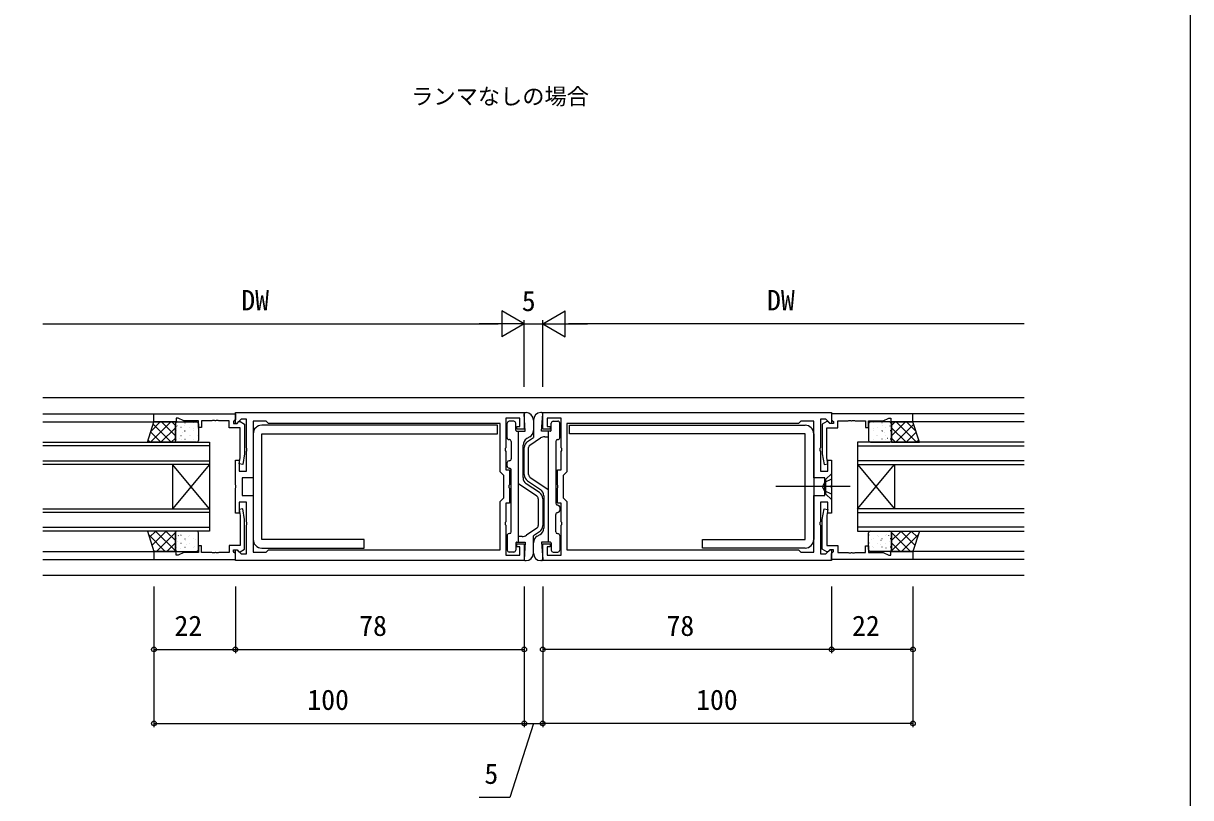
# Model space of a CAD drawing. Units: millimetres, scale not verified. Extents: x -437 to 438, y -681 to 679.
# Drawn here: x 123 to 438.3, y -134.3 to 75 of the extents above; entities that cross this region are included whole.
import ezdxf
from ezdxf.enums import TextEntityAlignment as Align

# ---------------------------------------------------------------- set-up
doc = ezdxf.new("R2010")
doc.units = ezdxf.units.MM
doc.header["$LTSCALE"] = 4
for name, color, linetype in [('0-1_USER1', 3, 'Continuous'), ('0-2_YKK_11', 7, 'Continuous'), ('0-3_YKK_12', 2, 'Continuous'), ('0-4_YKK_13', 4, 'Continuous'), ('0-6_YKK_D', 6, 'Continuous'), ('0-7_YKK_ZWAK', 7, 'Continuous')]:
    doc.layers.add(name, color=color, linetype=linetype)
doc.styles.add('ＭＳ ゴシック', font='')
doc.styles.get('ＭＳ ゴシック').set_extended_font_data('MS Gothic')

msp = doc.modelspace()

# ---------------------------------------------------------------- linework, layer by layer
at = {"layer": '0-2_YKK_11'}
for points in [[(158.3, -30.555), (180.3, -30.555), (180.3, -32.185), (180, -32.485), (179.8, -32.685), (179.8, -33.155), (180.75, -33.155), (181.25, -32.655), (181.588, -32.655), (182.8, -33.355), (182.8, -41.363), (182.292, -44.242), (181.308, -44.068), (181.6, -42.41), (181.6, -34.355), (178.6, -34.355), (178.6, -32.485), (175.808, -32.485), (175.625, -32.365), (175.075, -32.365), (174.892, -32.485), (174.808, -32.485), (174.625, -32.365), (174.075, -32.365), (173.892, -32.485), (171.1, -32.485), (171.1, -34.255), (170.3, -34.255), (170.3, -32.485), (166.365, -32.485), (164.8, -31.755), (164.3, -31.755), (164.3, -32.755), (158.3, -32.755)], [(363.301, -30.555), (341.301, -30.555), (341.301, -32.185), (341.601, -32.485), (341.801, -32.685), (341.801, -33.155), (340.851, -33.155), (340.351, -32.655), (340.014, -32.655), (338.801, -33.355), (338.801, -41.363), (339.309, -44.242), (340.294, -44.068), (340.001, -42.41), (340.001, -34.355), (343.001, -34.355), (343.001, -32.485), (345.793, -32.485), (345.977, -32.365), (346.526, -32.365), (346.71, -32.485), (346.793, -32.485), (346.977, -32.365), (347.526, -32.365), (347.71, -32.485), (350.501, -32.485), (350.501, -34.255), (351.301, -34.255), (351.301, -32.485), (355.236, -32.485), (356.801, -31.755), (357.301, -31.755), (357.301, -32.755), (363.301, -32.755)], [(189.2, -67.355), (251.8, -67.355), (251.8, -54.255), (252.8, -53.255), (252.8, -47.255), (251.8, -46.255), (251.8, -33.155), (189.2, -33.155), (188.6, -32.555), (185.1, -32.555), (185.1, -47.855), (182.1, -47.855), (182.1, -52.655), (185.1, -52.655), (185.1, -67.955), (188.6, -67.955)], [(332.4, -33.155), (269.8, -33.155), (269.8, -46.255), (268.8, -47.255), (268.8, -53.255), (269.8, -54.255), (269.8, -67.355), (332.4, -67.355), (333, -67.955), (336.5, -67.955), (336.5, -52.655), (339.5, -52.655), (339.5, -47.855), (336.5, -47.855), (336.5, -32.555), (333, -32.555)], [(158.3, -69.955), (180.3, -69.955), (180.3, -68.325), (180, -68.025), (179.8, -67.825), (179.8, -67.355), (180.75, -67.355), (181.25, -67.855), (181.588, -67.855), (182.8, -67.155), (182.8, -59.147), (182.292, -56.268), (181.308, -56.442), (181.6, -58.1), (181.6, -66.155), (178.6, -66.155), (178.6, -68.025), (175.808, -68.025), (175.625, -68.145), (175.075, -68.145), (174.892, -68.025), (174.808, -68.025), (174.625, -68.145), (174.075, -68.145), (173.892, -68.025), (171.1, -68.025), (171.1, -66.255), (170.3, -66.255), (170.3, -68.025), (166.365, -68.025), (164.8, -68.755), (164.3, -68.755), (164.3, -67.755), (158.3, -67.755)], [(363.301, -69.955), (341.301, -69.955), (341.301, -68.325), (341.601, -68.025), (341.801, -67.825), (341.801, -67.355), (340.851, -67.355), (340.351, -67.855), (340.014, -67.855), (338.801, -67.155), (338.801, -59.147), (339.309, -56.268), (340.294, -56.442), (340.001, -58.1), (340.001, -66.155), (343.001, -66.155), (343.001, -68.025), (345.793, -68.025), (345.977, -68.145), (346.526, -68.145), (346.71, -68.025), (346.793, -68.025), (346.977, -68.145), (347.526, -68.145), (347.71, -68.025), (350.501, -68.025), (350.501, -66.255), (351.301, -66.255), (351.301, -68.025), (355.236, -68.025), (356.801, -68.755), (357.301, -68.755), (357.301, -67.755), (363.301, -67.755)]]:
    msp.add_lwpolyline(points, close=True, dxfattribs=at)
for points in [[(180.3, -30.255), (258.3, -30.255), (258.3, -34.755), (256.3, -34.755), (256.3, -33.955), (257.1, -33.955), (257.1, -31.755), (253.3, -31.755), (253.3, -39.797), (253.18, -39.98), (253.18, -40.53), (253.3, -40.713), (253.3, -45.755), (254.3, -45.755), (254.3, -49.797), (254.18, -49.98), (254.18, -50.53), (254.3, -50.713), (254.3, -54.755), (253.3, -54.755), (253.3, -59.797), (253.18, -59.98), (253.18, -60.53), (253.3, -60.713), (253.3, -68.755), (257.1, -68.755), (257.1, -66.555), (256.3, -66.555), (256.3, -65.755), (258.3, -65.755), (258.3, -70.255), (180.3, -70.255), (180.3, -67.454), (180.67, -67.301), (181.824, -68.455), (183.3, -68.455), (183.3, -60.713), (183.42, -60.53), (183.42, -59.98), (183.3, -59.797)], [(183.3, -59.797), (183.3, -54.455), (181.3, -54.455), (181.3, -57.455), (180.3, -57.455), (180.3, -50.713), (180.42, -50.53), (180.42, -49.98), (180.3, -49.797), (180.3, -43.055), (181.3, -43.055), (181.3, -46.055), (183.3, -46.055), (183.3, -40.713), (183.42, -40.53), (183.42, -39.98), (183.3, -39.797), (183.3, -32.055), (181.824, -32.055), (180.67, -33.209), (180.3, -33.055), (180.3, -30.255)], [(341.3, -70.255), (263.3, -70.255), (263.3, -65.755), (265.3, -65.755), (265.3, -66.555), (264.5, -66.555), (264.5, -68.755), (268.3, -68.755), (268.3, -60.713), (268.42, -60.53), (268.42, -59.98), (268.3, -59.797), (268.3, -54.755), (267.3, -54.755), (267.3, -50.713), (267.42, -50.53), (267.42, -49.98), (267.3, -49.797), (267.3, -45.755), (268.3, -45.755), (268.3, -40.713), (268.42, -40.53), (268.42, -39.98), (268.3, -39.797), (268.3, -31.755), (264.5, -31.755), (264.5, -33.955), (265.3, -33.955), (265.3, -34.755), (263.3, -34.755), (263.3, -30.255), (341.3, -30.255), (341.3, -33.055), (340.93, -33.209), (339.776, -32.055), (338.3, -32.055), (338.3, -39.797), (338.18, -39.98), (338.18, -40.53), (338.3, -40.713)], [(338.3, -40.713), (338.3, -46.055), (340.3, -46.055), (340.3, -43.055), (341.3, -43.055), (341.3, -49.797), (341.18, -49.98), (341.18, -50.53), (341.3, -50.713), (341.3, -57.455), (340.3, -57.455), (340.3, -54.455), (338.3, -54.455), (338.3, -59.797), (338.18, -59.98), (338.18, -60.53), (338.3, -60.713), (338.3, -68.455), (339.776, -68.455), (340.93, -67.301), (341.3, -67.454), (341.3, -70.255)]]:
    msp.add_lwpolyline(points, dxfattribs=at)
at = {"layer": '0-3_YKK_12'}
for p, q in [((393.3, -26.255), (128.3, -26.255)), ((128.3, -30.555), (180.3, -30.555)), ((393.3, -30.555), (341.3, -30.555)), ((128.3, -32.755), (158.3, -32.755)), ((393.3, -32.755), (363.3, -32.755)), ((128.3, -38.255), (173.3, -38.255)), ((173.3, -39.255), (128.3, -39.255)), ((173.3, -38.255), (173.3, -44.255)), ((393.3, -38.255), (348.3, -38.255)), ((348.3, -38.255), (348.3, -44.255)), ((348.3, -39.255), (393.3, -39.255)), ((128.3, -43.255), (173.3, -43.255)), ((393.3, -43.255), (348.3, -43.255)), ((173.3, -44.255), (128.3, -44.255)), ((163.3, -44.255), (163.3, -56.255)), ((173.3, -44.255), (163.3, -56.255)), ((173.3, -56.255), (163.3, -44.255)), ((173.3, -44.255), (173.3, -56.255)), ((348.3, -44.255), (393.3, -44.255)), ((348.3, -44.255), (348.3, -56.255)), ((348.3, -44.255), (358.3, -56.255)), ((348.3, -56.255), (358.3, -44.255)), ((358.3, -44.255), (358.3, -56.255)), ((128.3, -56.255), (173.3, -56.255)), ((173.3, -56.255), (173.3, -62.255)), ((393.3, -56.255), (348.3, -56.255)), ((348.3, -56.255), (348.3, -62.255)), ((173.3, -57.255), (128.3, -57.255)), ((348.3, -57.255), (393.3, -57.255)), ((128.3, -61.255), (173.3, -61.255)), ((173.3, -62.255), (128.3, -62.255)), ((393.3, -61.255), (348.3, -61.255)), ((348.3, -62.255), (393.3, -62.255)), ((128.3, -67.755), (158.3, -67.755)), ((393.3, -67.755), (363.3, -67.755)), ((128.3, -69.955), (180.3, -69.955)), ((393.3, -69.955), (341.3, -69.955)), ((393.3, -74.255), (128.3, -74.255))]:
    msp.add_line(p, q, dxfattribs=at)
at = {"layer": '0-4_YKK_13'}
for p, q in [((258.6, -30.255), (258.8, -30.255)), ((263, -30.255), (262.8, -30.255)), ((263, -35.255), (263.3, -30.574)), ((162.835, -32.755), (157.335, -38.255)), ((160.006, -32.755), (157.514, -35.247)), ((158.102, -33.384), (162.972, -38.255)), ((164.085, -34.333), (160.163, -38.255)), ((160.301, -32.755), (164.085, -36.539)), ((163.129, -32.755), (164.085, -33.71)), ((164.085, -37.755), (164.085, -33.255)), ((164.38, -32.97), (164.417, -32.97)), ((164.504, -32.936), (164.512, -32.938)), ((164.515, -33.853), (164.578, -33.894)), ((164.585, -32.755), (169.8, -32.755)), ((165.591, -34.181), (165.629, -34.181)), ((166.562, -33.664), (166.569, -33.667)), ((166.66, -32.97), (166.697, -32.97)), ((167.871, -34.181), (167.909, -34.181)), ((168.902, -34.493), (168.909, -34.495)), ((168.94, -32.97), (168.977, -32.97)), ((170.134, -34.634), (170.197, -34.675)), ((170.151, -34.181), (170.189, -34.181)), ((170.3, -33.255), (170.3, -37.755)), ((253.7, -37.055), (253.7, -33.055)), ((255.5, -32.555), (254.2, -32.555)), ((256, -34.955), (256, -33.055)), ((260.8, -32.255), (260.8, -36.955)), ((260.8, -32.255), (260.8, -35.097)), ((265.6, -34.955), (265.6, -33.055)), ((266.1, -32.555), (267.4, -32.555)), ((267.9, -37.055), (267.9, -33.055)), ((351.301, -33.255), (351.301, -37.755)), ((351.467, -34.634), (351.405, -34.675)), ((351.45, -34.181), (351.413, -34.181)), ((357.017, -32.755), (351.801, -32.755)), ((352.661, -32.97), (352.624, -32.97)), ((352.7, -34.493), (352.693, -34.495)), ((353.73, -34.181), (353.693, -34.181)), ((354.941, -32.97), (354.904, -32.97)), ((355.04, -33.664), (355.033, -33.667)), ((356.01, -34.181), (355.973, -34.181)), ((357.086, -33.853), (357.024, -33.894)), ((357.097, -32.936), (357.09, -32.938)), ((357.221, -32.97), (357.184, -32.97)), ((361.301, -32.755), (357.517, -36.539)), ((358.472, -32.755), (357.517, -33.71)), ((357.517, -37.755), (357.517, -33.255)), ((357.517, -34.333), (361.438, -38.255)), ((363.5, -33.384), (358.629, -38.255)), ((358.767, -32.755), (364.267, -38.255)), ((361.595, -32.755), (364.087, -35.247)), ((156.746, -37.685), (157.316, -38.255)), ((157.424, -35.535), (160.144, -38.255)), ((164.085, -37.162), (162.992, -38.255)), ((164.38, -35.212), (164.417, -35.212)), ((164.38, -37.455), (164.417, -37.455)), ((165.178, -37.23), (165.241, -37.272)), ((165.591, -36.424), (165.629, -36.424)), ((165.628, -37.595), (165.635, -37.597)), ((166.113, -35.636), (166.12, -35.638)), ((166.532, -35.188), (166.595, -35.229)), ((166.66, -35.212), (166.697, -35.212)), ((166.66, -37.455), (166.697, -37.455)), ((167.871, -36.424), (167.909, -36.424)), ((168.17, -36.364), (168.177, -36.367)), ((168.94, -35.212), (168.977, -35.212)), ((168.94, -37.455), (168.977, -37.455)), ((170.151, -36.424), (170.189, -36.424)), ((185.1, -35.955), (185.1, -64.555)), ((254.3, -37.555), (254.2, -37.555)), ((256.8, -65.255), (256.8, -35.255)), ((259.792, -36.834), (259.008, -37.282)), ((259.177, -38.057), (260.8, -36.955)), ((259.851, -39.052), (262.719, -37.101)), ((265.3, -35.255), (263, -35.255)), ((263.844, -36.755), (264.8, -36.755)), ((264.8, -35.255), (264.8, -65.255)), ((267.3, -37.555), (267.4, -37.555)), ((336.5, -35.955), (336.5, -64.555)), ((351.45, -36.424), (351.413, -36.424)), ((352.661, -35.212), (352.624, -35.212)), ((352.661, -37.455), (352.624, -37.455)), ((353.432, -36.364), (353.425, -36.367)), ((353.73, -36.424), (353.693, -36.424)), ((354.941, -35.212), (354.904, -35.212)), ((354.941, -37.455), (354.904, -37.455)), ((355.069, -35.188), (355.007, -35.229)), ((355.489, -35.636), (355.482, -35.638)), ((355.973, -37.595), (355.966, -37.597)), ((356.01, -36.424), (355.973, -36.424)), ((356.423, -37.23), (356.361, -37.272)), ((357.221, -35.212), (357.184, -35.212)), ((357.221, -37.455), (357.184, -37.455)), ((357.517, -37.162), (358.61, -38.255)), ((364.178, -35.535), (361.457, -38.255)), ((364.856, -37.685), (364.286, -38.255)), ((169.8, -38.255), (164.585, -38.255)), ((254.8, -38.055), (254.8, -42.755)), ((258, -47.799), (258, -39.019)), ((258.301, -46.993), (258.3, -39.711)), ((259.501, -46.996), (259.5, -39.713)), ((266.8, -38.055), (266.8, -54.755)), ((351.801, -38.255), (357.017, -38.255)), ((253.7, -44.755), (253.7, -43.755)), ((254.3, -43.255), (254.2, -43.255)), ((254.2, -45.255), (254.3, -45.255)), ((254.8, -62.455), (254.8, -45.755)), ((341.3, -46.755), (339.8, -48.255)), ((261.749, -52.852), (256.8, -49.486)), ((262.423, -51.863), (258.876, -49.453)), ((259.177, -48.647), (262.724, -51.057)), ((259.851, -47.658), (264.8, -51.024)), ((346.3, -50.255), (326.3, -50.255)), ((262.1, -53.513), (262.1, -60.796)), ((263.3, -53.517), (263.3, -60.798)), ((263.6, -52.711), (263.6, -61.491)), ((267.401, -55.255), (267.3, -55.255)), ((267.901, -55.755), (267.901, -56.755)), ((266.8, -62.455), (266.8, -57.755)), ((267.3, -57.255), (267.401, -57.255)), ((158.791, -62.255), (157.099, -63.946)), ((161.619, -62.255), (157.777, -66.097)), ((158.688, -62.255), (164.085, -67.652)), ((164.085, -62.618), (158.948, -67.755)), ((161.517, -62.255), (164.085, -64.823)), ((164.085, -62.755), (164.085, -67.255)), ((169.8, -62.255), (164.585, -62.255)), ((170.3, -67.255), (170.3, -62.755)), ((254.3, -62.955), (254.2, -62.955)), ((261.75, -61.458), (258.881, -63.409)), ((262.423, -62.453), (260.8, -63.555)), ((267.3, -62.955), (267.4, -62.955)), ((351.301, -67.255), (351.301, -62.755)), ((351.801, -62.255), (357.017, -62.255)), ((362.913, -62.255), (357.517, -67.652)), ((360.085, -62.255), (357.517, -64.823)), ((357.517, -62.618), (362.654, -67.755)), ((357.517, -62.755), (357.517, -67.255)), ((359.982, -62.255), (363.824, -66.097)), ((362.811, -62.255), (364.502, -63.946)), ((156.892, -63.287), (161.36, -67.755)), ((164.085, -65.446), (161.776, -67.755)), ((164.38, -64.365), (164.417, -64.365)), ((164.724, -64.974), (164.731, -64.976)), ((164.866, -63.469), (164.929, -63.51)), ((165.456, -63.102), (165.463, -63.105)), ((165.591, -63.334), (165.629, -63.334)), ((165.591, -65.576), (165.629, -65.576)), ((166.66, -64.365), (166.697, -64.365)), ((166.883, -64.804), (166.946, -64.845)), ((167.064, -65.803), (167.071, -65.805)), ((167.548, -63.843), (167.555, -63.846)), ((167.871, -63.334), (167.909, -63.334)), ((167.871, -65.576), (167.909, -65.576)), ((168.94, -64.365), (168.977, -64.365)), ((169.606, -64.572), (169.613, -64.575)), ((170.151, -63.334), (170.189, -63.334)), ((170.151, -65.576), (170.189, -65.576)), ((253.7, -63.455), (253.7, -67.455)), ((256, -65.555), (256, -67.455)), ((256.3, -65.255), (258.6, -65.255)), ((257.756, -63.755), (256.8, -63.755)), ((258.6, -65.255), (258.301, -69.936)), ((260.8, -68.255), (260.8, -63.555)), ((260.8, -68.255), (260.8, -65.412)), ((261.808, -63.676), (262.593, -63.228)), ((265.6, -65.555), (265.6, -67.455)), ((267.9, -63.455), (267.9, -67.455)), ((351.45, -63.334), (351.413, -63.334)), ((351.45, -65.576), (351.413, -65.576)), ((351.996, -64.572), (351.989, -64.575)), ((352.661, -64.365), (352.624, -64.365)), ((353.73, -63.334), (353.693, -63.334)), ((353.73, -65.576), (353.693, -65.576)), ((354.053, -63.843), (354.046, -63.846)), ((354.538, -65.803), (354.531, -65.805)), ((354.719, -64.804), (354.656, -64.845)), ((354.941, -64.365), (354.904, -64.365)), ((356.01, -63.334), (355.973, -63.334)), ((356.01, -65.576), (355.973, -65.576)), ((356.146, -63.102), (356.139, -63.105)), ((356.735, -63.469), (356.673, -63.51)), ((356.878, -64.974), (356.871, -64.976)), ((357.221, -64.365), (357.184, -64.365)), ((357.517, -65.446), (359.825, -67.755)), ((364.71, -63.287), (360.242, -67.755)), ((158.194, -67.417), (158.531, -67.755)), ((164.274, -66.946), (164.282, -66.948)), ((164.38, -66.607), (164.417, -66.607)), ((164.585, -67.755), (169.8, -67.755)), ((165.529, -66.846), (165.592, -66.888)), ((166.332, -67.674), (166.339, -67.677)), ((166.66, -66.607), (166.697, -66.607)), ((168.94, -66.607), (168.977, -66.607)), ((169.156, -66.544), (169.163, -66.546)), ((255.5, -67.955), (254.2, -67.955)), ((266.1, -67.955), (267.4, -67.955)), ((357.017, -67.755), (351.801, -67.755)), ((352.445, -66.544), (352.438, -66.546)), ((352.661, -66.607), (352.624, -66.607)), ((354.941, -66.607), (354.904, -66.607)), ((355.27, -67.674), (355.263, -67.677)), ((356.072, -66.846), (356.01, -66.888)), ((357.221, -66.607), (357.184, -66.607)), ((357.327, -66.946), (357.32, -66.948)), ((363.408, -67.417), (363.07, -67.755)), ((258.6, -70.255), (258.8, -70.255)), ((263, -70.255), (262.8, -70.255))]:
    msp.add_line(p, q, dxfattribs=at)
for points in [[(256.3, -35.255), (258.6, -35.255), (258.301, -30.574)], [(215.1, -64.555), (187.4, -64.555), (187.4, -35.955), (251.1, -35.955), (251.1, -33.655), (187.4, -33.655)], [(306.5, -64.555), (334.2, -64.555), (334.2, -35.955), (270.5, -35.955), (270.5, -33.655), (334.2, -33.655)], [(341.3, -46.755), (341.3, -53.755), (339.8, -52.255), (339.8, -48.255)], [(341.3, -48.205), (339.444, -49.11), (338.836, -50.255)], [(341.3, -52.305), (339.444, -51.4), (338.836, -50.255)], [(187.4, -66.855), (215.1, -66.855), (215.1, -64.555)], [(265.3, -65.255), (263, -65.255), (263.3, -69.935)], [(334.2, -66.855), (306.5, -66.855), (306.5, -64.555)]]:
    msp.add_lwpolyline(points, dxfattribs=at)
for points in [[(158.3, -32.755), (164.085, -32.755), (164.085, -38.255), (156.566, -38.255)], [(363.301, -32.755), (357.517, -32.755), (357.517, -38.255), (365.035, -38.255)], [(158.3, -67.755), (164.085, -67.755), (164.085, -62.255), (156.566, -62.255)], [(363.301, -67.755), (357.517, -67.755), (357.517, -62.255), (365.035, -62.255)]]:
    msp.add_lwpolyline(points, close=True, dxfattribs=at)
for centre, radius, start, end in [((258.6, -30.555), 0.3, 90, 183.65976), ((258.8, -32.255), 2, 360, 90), ((262.8, -32.255), 2, 90, 180), ((263, -30.555), 0.3, 356.34024, 90), ((164.585, -33.255), 0.5, 90, 180), ((169.8, -33.255), 0.5, 0, 90), ((187.4, -35.955), 2.3, 90, 180), ((254.2, -33.055), 0.5, 89.99641, 179.99641), ((255.5, -33.055), 0.5, 359.99641, 89.99641), ((266.1, -33.055), 0.5, 90.00359, 180.00359), ((267.4, -33.055), 0.5, 0.00359, 90.00359), ((334.2, -35.955), 2.3, 360, 90), ((351.801, -33.255), 0.5, 90, 180), ((357.017, -33.255), 0.5, 0, 90), ((164.585, -37.755), 0.5, 180, 270), ((169.8, -37.755), 0.5, 270, 0), ((254.2, -37.055), 0.5, 179.99641, 270), ((254.3, -38.055), 0.5, 360, 89.99997), ((256.3, -34.955), 0.3, 179.99641, 270), ((260, -39.019), 2, 119.74538, 180), ((258.8, -35.097), 2, 299.74538, 360), ((263.844, -38.755), 2, 90, 124.21613), ((265.3, -34.955), 0.3, 270, 0.00359), ((267.3, -38.055), 0.5, 90, 180), ((267.4, -37.055), 0.5, 270, 0.00359), ((351.801, -37.755), 0.5, 180, 270), ((357.017, -37.755), 0.5, 270, 0), ((260.3, -39.711), 2, 124.16806, 180.00289), ((260.3, -39.713), 0.8, 124.21613, 180.00289), ((254.2, -43.755), 0.5, 89.99641, 179.99641), ((254.3, -42.755), 0.5, 269.99641, 360), ((254.2, -44.755), 0.5, 179.99641, 269.99641), ((254.3, -45.755), 0.5, 0, 89.97137), ((260.301, -46.992), 2, 180.00289, 235.81101), ((260.301, -46.996), 0.8, 180.00289, 235.78387), ((260, -47.799), 2, 180, 235.81101), ((261.3, -53.513), 0.8, 0.00289, 55.78387), ((261.3, -53.517), 2, 0.00289, 55.81101), ((261.6, -52.711), 2, 0, 55.81101), ((267.3, -54.755), 0.5, 180, 269.97137), ((267.401, -55.755), 0.5, 359.99641, 89.99641), ((267.3, -57.755), 0.5, 89.99641, 180), ((267.401, -56.755), 0.5, 269.99641, 359.99641), ((164.585, -62.755), 0.5, 90, 180), ((169.8, -62.755), 0.5, 0, 90), ((254.2, -63.455), 0.5, 90, 180.00359), ((254.3, -62.455), 0.5, 270, 0), ((261.3, -60.797), 0.8, 304.21613, 0.00289), ((261.3, -60.799), 2, 304.16806, 0.00289), ((261.6, -61.491), 2, 299.74538, 0), ((267.3, -62.455), 0.5, 180, 269.99997), ((267.4, -63.455), 0.5, 359.99641, 90), ((351.801, -62.755), 0.5, 90, 180), ((357.017, -62.755), 0.5, 0, 90), ((187.4, -64.555), 2.3, 180, 270), ((256.3, -65.555), 0.3, 90, 180.00359), ((257.756, -61.755), 2, 270, 304.21613), ((262.8, -65.412), 2, 119.74538, 180), ((265.3, -65.555), 0.3, 359.99641, 90), ((334.2, -64.555), 2.3, 270, 360), ((164.585, -67.255), 0.5, 180, 270), ((169.8, -67.255), 0.5, 270, 0), ((254.2, -67.455), 0.5, 180.00359, 270.00359), ((255.5, -67.455), 0.5, 270.00359, 0.00359), ((258.8, -68.255), 2, 270, 0), ((262.8, -68.255), 2, 180, 270), ((266.1, -67.455), 0.5, 179.99641, 269.99641), ((267.4, -67.455), 0.5, 269.99641, 359.99641), ((351.801, -67.255), 0.5, 180, 270), ((357.017, -67.255), 0.5, 270, 0), ((258.6, -69.955), 0.3, 176.34024, 270), ((263, -69.955), 0.3, 270, 3.65976)]:
    msp.add_arc(centre, radius, start, end, dxfattribs=at)
at = {"layer": '0-6_YKK_D'}
for p, q in [((258.3, -6.255), (252.238, -2.755)), ((252.238, -2.755), (252.238, -9.755)), ((263.3, -6.255), (269.362, -2.755)), ((269.362, -9.755), (269.362, -2.755)), ((128.3, -6.255), (251.3, -6.255)), ((258.3, -6.255), (246.176, -6.255)), ((258.3, -6.255), (252.238, -9.755)), ((258.3, -23.255), (258.3, -5.255)), ((258.3, -23.255), (258.3, -5.255)), ((258.3, -6.255), (263.3, -6.255)), ((263.3, -23.255), (263.3, -5.255)), ((263.3, -23.255), (263.3, -5.255)), ((263.3, -6.255), (269.362, -9.755)), ((263.3, -6.255), (275.424, -6.255)), ((393.3, -6.255), (270.3, -6.255)), ((158.3, -77.255), (158.3, -95.255)), ((158.3, -77.255), (158.3, -115.255)), ((180.3, -77.255), (180.3, -95.255)), ((180.3, -77.255), (180.3, -95.255)), ((258.3, -77.255), (258.3, -95.255)), ((258.3, -77.255), (258.3, -115.255)), ((258.3, -77.255), (258.3, -115.255)), ((263.3, -77.255), (263.3, -95.255)), ((263.3, -77.255), (263.3, -115.255)), ((263.3, -77.255), (263.3, -115.255)), ((341.3, -77.255), (341.3, -95.255)), ((341.3, -77.255), (341.3, -95.255)), ((363.3, -77.255), (363.3, -95.255)), ((363.3, -77.255), (363.3, -115.255)), ((158.3, -94.255), (180.3, -94.255)), ((180.3, -94.255), (258.3, -94.255)), ((341.3, -94.255), (263.3, -94.255)), ((363.3, -94.255), (341.3, -94.255)), ((158.3, -114.255), (258.3, -114.255)), ((258.3, -114.255), (263.3, -114.255)), ((363.3, -114.255), (263.3, -114.255))]:
    msp.add_line(p, q, dxfattribs=at)
msp.add_lwpolyline([(260.8, -114.255), (254.453, -134.255), (246.106, -134.255)], dxfattribs=at)
for centre in [(158.3, -94.255), (180.3, -94.255), (180.3, -94.255), (258.3, -94.255), (263.3, -94.255), (341.3, -94.255), (341.3, -94.255), (363.3, -94.255), (158.3, -114.255), (258.3, -114.255), (258.3, -114.255), (263.3, -114.255), (263.3, -114.255), (363.3, -114.255)]:
    msp.add_circle(centre, 0.637, dxfattribs=at)
at = {"layer": '0-7_YKK_ZWAK'}
msp.add_lwpolyline([(-436.7, -681.2), (438.3, -681.2), (438.3, 643.8)], dxfattribs=at)

# ---------------------------------------------------------------- texts
at = {"layer": '0-1_USER1', "style": 'ＭＳ ゴシック'}
msp.add_text('ランマなしの場合', height=4.399, dxfattribs=at).set_placement((227.783, 51.715), align=Align.BOTTOM_LEFT)
at = {"layer": '0-6_YKK_D', "style": 'ＭＳ ゴシック'}
for s, p in [('DW', (181.895, -4.255)), ('5', (257.652, -4.45)), ('DW', (323.895, -4.255)), ('22', (163.845, -92.255)), ('78', (213.739, -92.255)), ('78', (296.739, -92.255)), ('22', (346.845, -92.255)), ('100', (199.735, -112.255)), ('100', (304.735, -112.255)), ('5', (247.552, -132.255))]:
    msp.add_text(s, height=5.499, dxfattribs=at).set_placement(p, align=Align.BOTTOM_LEFT)

doc.saveas('drawing.dxf')
